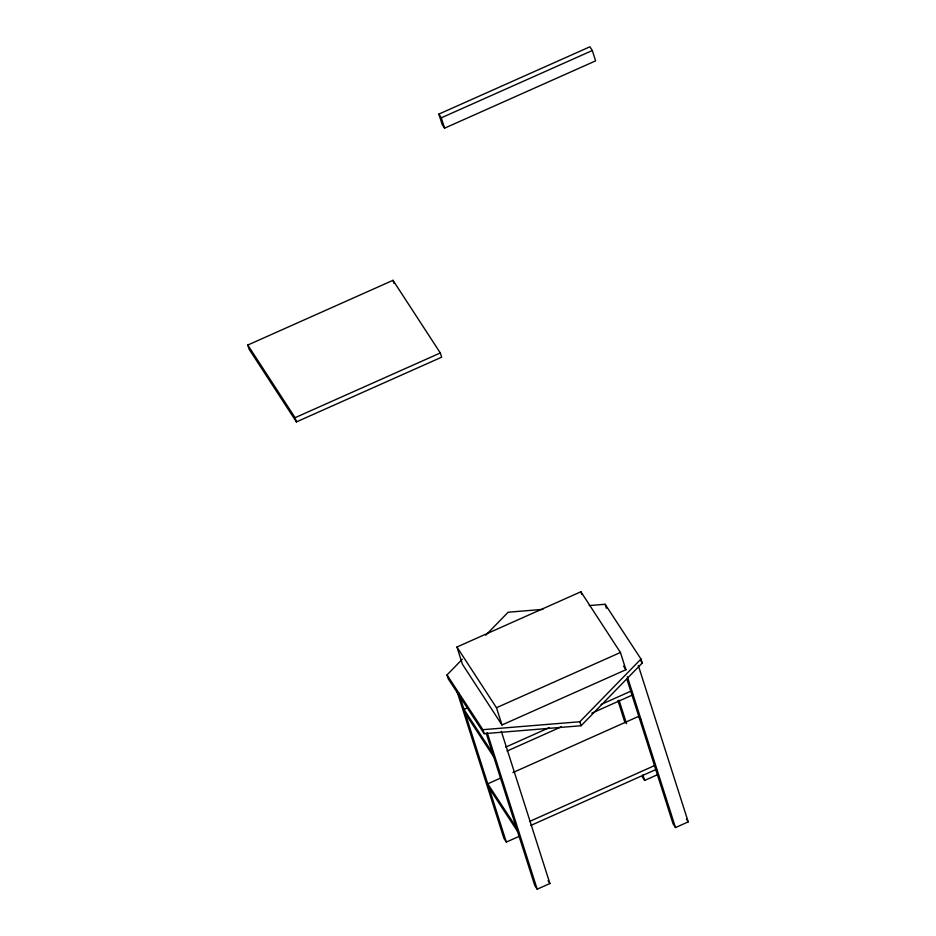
<?xml version="1.0" encoding="UTF-8"?>
<svg xmlns="http://www.w3.org/2000/svg" width="936" height="936" viewBox="0 0 936 936"><rect width="100%" height="100%" fill="white"/><g stroke="black" fill="none" stroke-linecap="round" stroke-linejoin="round"><path stroke-width="1.4" d="M589.2 605.58L605.124 604.27L640.973 659.038L642.248 663.016L581.116 725.728L484.134 733.672L448.285 678.904L447.022 674.926L462.302 659.248M485.737 635.216L508.154 612.226L542.892 609.371M447.022 674.926L482.871 729.694L579.84 721.75L640.973 659.038M467.977 707.663L463.999 709.441L492.547 753.012M505.779 747.092L549.467 727.553M601.099 704.48L631.554 690.862M507.055 751.07L561.331 726.804M591.786 713.185L632.83 694.84M500.982 777.91L487.75 783.83L516.286 827.401M512.905 772.586L638.668 716.356L641.055 719.995M529.519 821.48L655.294 765.262M530.794 825.458L656.569 769.24M438.855 114.11L589.891 46.8L592.312 50.521L595.612 60.863L444.588 128.173L442.166 124.453L438.855 114.11L441.277 117.831L444.588 128.173M441.277 117.831L592.312 50.521M247.783 345.045L393.003 280.32L440.318 352.966L441.663 357.178L296.431 421.902L249.128 349.257L247.783 345.045L295.086 417.69L296.431 421.902M295.086 417.69L440.318 352.966M456.932 647.022L580.893 591.774L620.428 652.486L625.927 669.72L501.977 724.967L462.442 664.267L456.932 647.022L496.466 707.721L501.977 724.967M496.466 707.721L620.428 652.486M456.651 690.265L503.907 838.352L506.329 842.072L519.059 836.398M642.213 776.704L644.635 780.425L657.365 774.751M486.182 733.239L534.772 885.479L537.194 889.2L549.912 883.525L501.322 731.297M626.699 678.518L673.078 823.844L675.5 827.564L688.217 821.89L638.317 665.496M640.645 660.582L642.248 663.016M465.274 713.419L493.81 756.99M489.013 787.808L517.549 831.379M623.563 666.081L625.927 669.72M686.404 819.094L688.217 821.89M548.098 880.741L549.912 883.525M605.124 604.27L606.399 608.26M627.354 676.705L675.5 827.564M619.024 700.151L626.535 723.68M642.868 774.891L644.635 780.425M617.924 700.584L624.991 722.732M580.893 591.774L581.747 594.43M579.84 721.75L581.116 725.728M393.003 280.32L394.021 283.479M487.282 732.806L537.194 889.2M482.871 729.694L484.134 733.672M458.628 692.593L506.329 842.072"/></g></svg>
